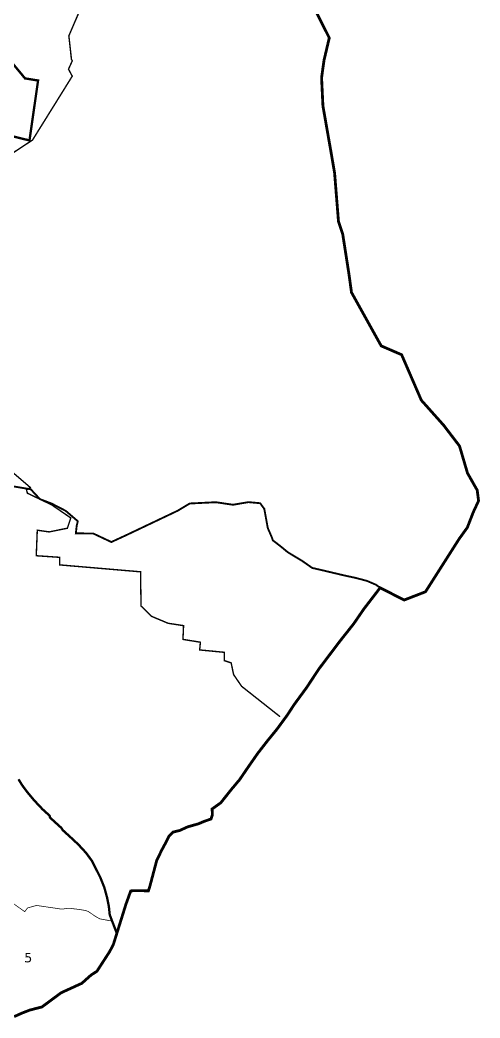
# Model space of a CAD drawing. Extents: x 408508 to 414178, y 4500639 to 4507430.
# Drawn here: x 412220 to 414178, y 4500882 to 4505134 of the extents above; entities that cross this region are included whole.
import ezdxf

# ---------------------------------------------------------------- set-up
doc = ezdxf.new("R2010")
doc.units = 0
doc.header["$LTSCALE"] = 40
doc.header["$MEASUREMENT"] = 0
for name, color, linetype in [('P.E. text', 2, 'CONTINUOUS'), ('Οριο Αναδασωτέας περιοχής', 6, 'CONTINUOUS'), ('όριο Δήμου Παύλου Μελά', 5, 'CONTINUOUS'), ('Όριο Δημοτικής Ενότητας', 1, 'CONTINUOUS'), ('Όριο Πολεοδομικής Ενότητας', 2, 'CONTINUOUS'), ('Όριο Σχεδίου', 3, 'CONTINUOUS')]:
    doc.layers.add(name, color=color, linetype=linetype)

msp = doc.modelspace()

# ---------------------------------------------------------------- linework, layer by layer
at = {"layer": 'Οριο Αναδασωτέας περιοχής', "const_width": 6}
for points in [[(412109.3, 4504513.9), (412273.6, 4504622.2), (412394, 4504815.8), (412442.6, 4504894.2), (412426.7, 4504923.9), (412443, 4504959.9), (412439.2, 4504965.5), (412433.4, 4505018.8), (412428.1, 4505065.8), (412483.4, 4505194.5)], [(413326.8, 4502166.1), (413163.3, 4502295.4), (413129.2, 4502345.3), (413118.7, 4502395.3), (413090.3, 4502404.6), (413090, 4502440.2), (412984.7, 4502450.3), (412987.8, 4502483.3), (412913.6, 4502495.2), (412916.3, 4502553.8), (412850.7, 4502563.8), (412780.2, 4502593.4), (412735.3, 4502637.3), (412733.2, 4502783.1), (412389.5, 4502812.5), (412389, 4502844.8), (412289.5, 4502851.6), (412293.8, 4502960.3), (412344.5, 4502953.1), (412421.8, 4502968.7), (412436.3, 4503012.6), (412355.1, 4503068.3), (412251.7, 4503118), (412247.9, 4503132.1), (412264.3, 4503142.2), (412137, 4503251.4)]]:
    msp.add_lwpolyline(points, dxfattribs=at)
at = {"layer": 'όριο Δήμου Παύλου Μελά', "const_width": 12, "flags": 128}
msp.add_lwpolyline([(413460.4, 4505208.5), (413536.3, 4505057.2), (413514.1, 4504962.7), (413503.5, 4504887.5), (413509.3, 4504767.2), (413545.8, 4504558.6), (413559, 4504480.8), (413575.4, 4504275.4), (413593.4, 4504221.8), (413620.2, 4504049.9), (413630.8, 4503973), (413757.3, 4503745.3), (413844.1, 4503707.7), (413928, 4503513.8), (414022.9, 4503407.3), (414090.4, 4503319), (414124.5, 4503203.2), (414165.7, 4503130.8), (414171.5, 4503085.4), (414149.4, 4503037.9), (414123.6, 4502971.6), (414089.4, 4502924.1), (413945.7, 4502698.1), (413864.7, 4502666.7), (413854.7, 4502662.8), (413752.8, 4502715.2), (413684.2, 4502625.8), (413640.3, 4502561.9), (413582.1, 4502488.4), (413492.2, 4502369.5), (413440.1, 4502290.4), (413386.5, 4502217.1), (413357.5, 4502172.6), (413313.7, 4502112.8), (413273.7, 4502063.8), (413231.3, 4502009.1), (413186.6, 4501944.7), (413155.1, 4501898.3), (413122.3, 4501859.3), (413074.4, 4501799.2), (413037.8, 4501773), (413039, 4501748.1), (413033.2, 4501730.3), (413003.6, 4501720.1), (412980.2, 4501710), (412933.8, 4501696.8), (412899.5, 4501681.2), (412871.8, 4501674.6), (412854, 4501656.6), (412840.3, 4501629.1), (412823.1, 4501597.2), (412801.9, 4501553.3), (412773.8, 4501447), (412766.7, 4501424.2), (412735.8, 4501424.9), (412704.8, 4501425.1), (412691.5, 4501423.8), (412671.6, 4501368.9), (412617.7, 4501196.3), (412602.2, 4501166.2), (412547.7, 4501081.8), (412522.3, 4501065.3), (412483.3, 4501030.4), (412395.2, 4500990.1), (412395.2, 4500990.1), (412314, 4500929.9), (412261.4, 4500916.2), (412228.7, 4500903.5), (412195.6, 4500888.5)], dxfattribs=at)
at = {"layer": 'Όριο Δημοτικής Ενότητας', "const_width": 8, "flags": 128}
for points in [[(413460.4, 4505208.5), (413536.3, 4505057.2), (413514.1, 4504962.7), (413503.5, 4504887.5), (413509.3, 4504767.2), (413545.8, 4504558.6), (413559, 4504480.8), (413575.4, 4504275.4), (413593.4, 4504221.8), (413620.2, 4504049.9), (413630.8, 4503973), (413757.3, 4503745.3), (413844.1, 4503707.7), (413928, 4503513.8), (414022.9, 4503407.3), (414090.4, 4503319), (414124.5, 4503203.2), (414165.7, 4503130.8), (414171.5, 4503085.4), (414149.4, 4503037.9), (414123.6, 4502971.6), (414089.4, 4502924.1), (413945.7, 4502698.1), (413864.7, 4502666.7), (413854.7, 4502662.8), (413752.8, 4502715.2)], [(413752.8, 4502715.2), (413734.4, 4502728.3), (413695.8, 4502744.7), (413647.5, 4502757.4), (413599.1, 4502767.8), (413508.1, 4502789.4), (413463.8, 4502799.6), (413420.6, 4502829.7), (413359.7, 4502866.5), (413327.5, 4502893), (413295.9, 4502917.3), (413292.1, 4502929.3), (413274.7, 4502969.3), (413259.7, 4503051.2), (413242.1, 4503075.3), (413192.4, 4503079.8), (413126.7, 4503068.7), (413053.2, 4503079.5), (412942.6, 4503074), (412891.7, 4503043.5), (412672.8, 4502939.4), (412609, 4502909.9), (412532, 4502946.2), (412457.9, 4502946.8), (412461.6, 4502979.4), (412466.2, 4502998.7), (412414.8, 4503042.7), (412354.5, 4503073.9), (412305.3, 4503092.5), (412266.3, 4503134.4), (412024.8, 4503175.4)], [(413752.8, 4502715.2), (413684.2, 4502625.8), (413640.3, 4502561.9), (413582.1, 4502488.4), (413492.2, 4502369.5), (413440.1, 4502290.4), (413386.5, 4502217.1), (413357.5, 4502172.6), (413313.7, 4502112.8), (413273.7, 4502063.8), (413231.3, 4502009.1), (413186.6, 4501944.7), (413155.1, 4501898.3), (413122.3, 4501859.3), (413074.4, 4501799.2), (413037.8, 4501773), (413039, 4501748.1), (413033.2, 4501730.3), (413003.6, 4501720.1), (412980.2, 4501710), (412933.8, 4501696.8), (412899.5, 4501681.2), (412871.8, 4501674.6), (412854, 4501656.6), (412840.3, 4501629.1), (412823.1, 4501597.2), (412801.9, 4501553.3), (412773.8, 4501447), (412766.7, 4501424.2), (412735.8, 4501424.9), (412704.8, 4501425.1), (412691.5, 4501423.8), (412671.6, 4501368.9), (412617.7, 4501196.3), (412602.2, 4501166.2), (412547.7, 4501081.8), (412522.3, 4501065.3), (412483.3, 4501030.4), (412395.2, 4500990.1), (412395.2, 4500990.1), (412314, 4500929.9), (412261.4, 4500916.2), (412228.7, 4500903.5), (412195.6, 4500888.5)]]:
    msp.add_lwpolyline(points, dxfattribs=at)
at = {"layer": 'Όριο Πολεοδομικής Ενότητας', "const_width": 3}
for points in [[(412144.8, 4504648.8), (412260.7, 4504620.4), (412297.2, 4504875.7), (412241.8, 4504884.6), (412083.3, 4505075.6)], [(412089.7, 4501443.1), (412240.4, 4501335.6), (412252.2, 4501351.3), (412290.7, 4501362.1), (412397.5, 4501346.3), (412427.9, 4501350.2), (412469.3, 4501345.4), (412499.2, 4501340.6), (412511.5, 4501335.8), (412540.9, 4501315.6), (412560.1, 4501304.8), (412612.3, 4501295.5), (412602.1, 4501322.2), (412598.5, 4501356.5), (412591.2, 4501394.3), (412578.9, 4501439.2), (412561.8, 4501481.7), (412542.2, 4501520.7), (412526.1, 4501552.2), (412513.1, 4501569.9), (412501.1, 4501586.3), (412463.8, 4501625.9), (412455.8, 4501633.5), (412402.3, 4501682.7), (412396.4, 4501692.1), (412348.2, 4501736.1), (412346.5, 4501744.1), (412315.8, 4501772.1), (412279.3, 4501811.1), (412276.1, 4501814.9), (412265.1, 4501828.2), (412249.9, 4501846.6), (412233.9, 4501868), (412225.4, 4501880.7), (412213.9, 4501899.5)], [(412195.6, 4500888.5), (412228.7, 4500903.5), (412265.5, 4500917.8), (412314, 4500929.9), (412395.2, 4500990.1), (412483.3, 4501030.4), (412522.3, 4501065.3), (412547.7, 4501081.8), (412602.2, 4501166.2), (412617.7, 4501196.3), (412632.3, 4501243), (412632.3, 4501243), (412632.3, 4501243), (412632.3, 4501243), (412616.3, 4501285), (412616.3, 4501285), (412612.3, 4501295.5), (412585.4, 4501300.2), (412560.1, 4501304.8), (412540.9, 4501315.6), (412511.5, 4501335.8), (412499.2, 4501340.6), (412469.3, 4501345.4), (412427.9, 4501350.2), (412397.5, 4501346.3), (412290.7, 4501362.1), (412252.2, 4501351.3), (412240.4, 4501335.6), (412089.7, 4501443.1)]]:
    msp.add_lwpolyline(points, dxfattribs=at)
at = {"layer": 'Όριο Σχεδίου', "color": 3, "const_width": 10, "flags": 128}
for points in [[(412083.3, 4505075.6), (412241.8, 4504884.6), (412297.2, 4504875.7), (412260.7, 4504620.4), (412144.8, 4504648.8)], [(412213.9, 4501899.5), (412225.4, 4501880.7), (412233.9, 4501868), (412249.9, 4501846.6), (412265.1, 4501828.2), (412266.4, 4501826.7), (412276.1, 4501814.9), (412279.3, 4501811.1), (412315.8, 4501772.1), (412346.5, 4501744.1), (412348.2, 4501736.1), (412396.4, 4501692.1), (412402.3, 4501682.7), (412447.1, 4501641.8), (412455.8, 4501633.5), (412463.8, 4501625.9), (412469.4, 4501620.6), (412501.1, 4501586.3), (412513.1, 4501569.9), (412516.1, 4501565.9), (412526.1, 4501552.2), (412542.2, 4501520.7), (412561.8, 4501481.7), (412578.9, 4501439.2), (412591.2, 4501394.3), (412598.5, 4501356.5), (412602.1, 4501322.2), (412632.3, 4501243), (412617.7, 4501196.3), (412602.2, 4501166.2), (412547.7, 4501081.8), (412522.3, 4501065.3), (412483.3, 4501030.4), (412395.2, 4500990.1), (412395.2, 4500990.1), (412314, 4500929.9), (412261.4, 4500916.2), (412228.7, 4500903.5), (412195.6, 4500888.5)]]:
    msp.add_lwpolyline(points, dxfattribs=at)

# ---------------------------------------------------------------- texts
at = {"layer": 'P.E. text', "insert": (412237.8, 4501159.8), "char_height": 40, "width": 36.603, "attachment_point": 1}
msp.add_mtext('{\\fVerdana|b0|i0|c161|p34;5}', dxfattribs=at)

doc.saveas('drawing.dxf')
